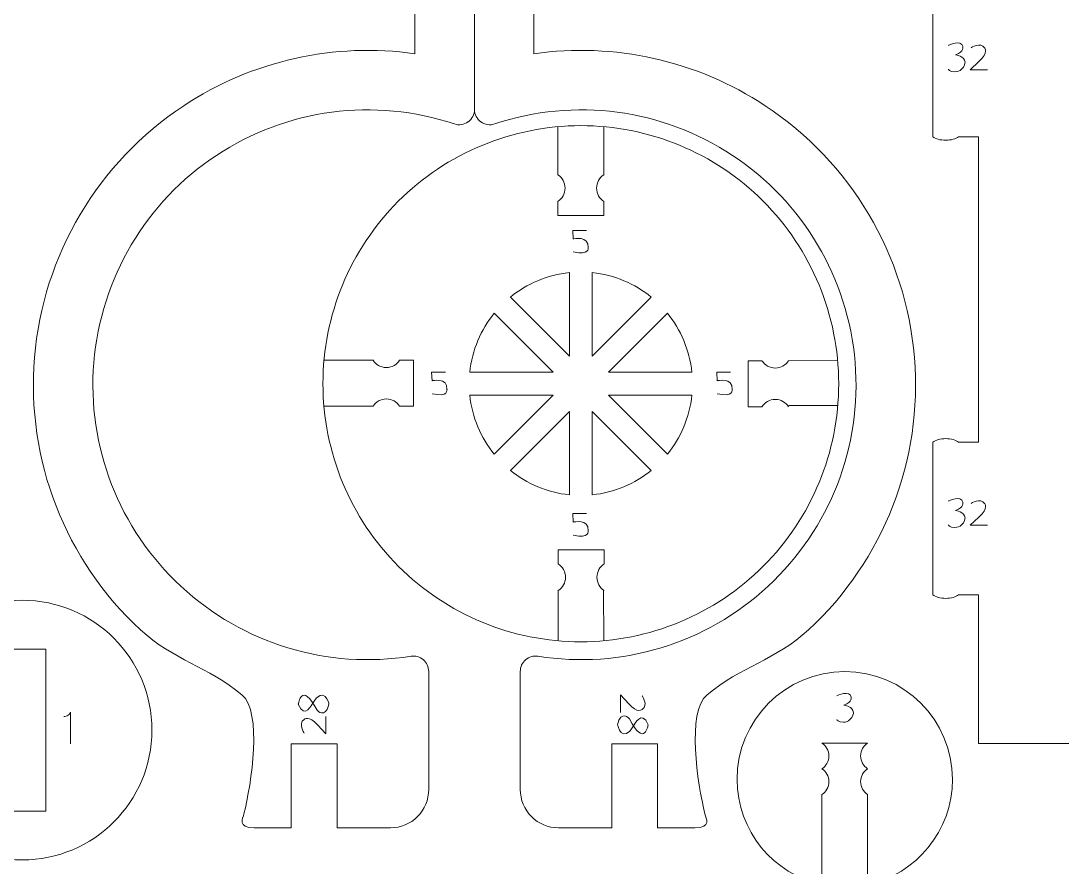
# Model space of a CAD drawing. Header units: centimetres. Extents: x -25 to 25, y -32.5 to 32.5.
# Drawn here: x -6.68 to 0.21, y 4.46 to 10.06 of the extents above; entities that cross this region are included whole.
import ezdxf

# ---------------------------------------------------------------- set-up
doc = ezdxf.new("R2010")
doc.units = ezdxf.units.CM
doc.header["$MEASUREMENT"] = 0
doc.layers.add('Capa 1', color=7, linetype='Continuous')

msp = doc.modelspace()

# ---------------------------------------------------------------- linework, layer by layer
at = {"layer": 'Capa 1', "color": 250, "lineweight": 9}
for points, knots in [([(-3.67631, 15.62713), (-3.67627, 15.65956), (-3.69181, 15.69004), (-3.71809, 15.70905), (-3.71809, 15.70905), (-3.74438, 15.72805), (-3.77843, 15.73318), (-3.80921, 15.72298), (-3.80921, 15.72298), (-4.35554, 15.54184), (-4.95538, 15.62985), (-5.42668, 15.96027), (-5.42668, 15.96027), (-5.89796, 16.2907), (-6.18503, 16.82043), (-6.20099, 17.39581), (-6.20099, 17.39581), (-6.21683, 17.96749), (-5.96301, 18.51337), (-5.51568, 18.8697), (-5.51568, 18.8697), (-5.06835, 19.22603), (-4.48347, 19.35236), (-3.92981, 19.20907), (-3.92981, 19.20907), (-3.90385, 19.20235), (-3.87629, 19.20626), (-3.85321, 19.21989), (-3.85321, 19.21989), (-3.83013, 19.23352), (-3.8134, 19.25591), (-3.80674, 19.28186), (-3.80674, 19.28186), (-3.71757, 19.62912), (-3.79388, 19.99809), (-4.01346, 20.28148), (-4.01346, 20.28148), (-4.23304, 20.56491), (-4.57372, 20.73093), (-4.93222, 20.73131), (-4.93222, 20.73131), (-4.93222, 20.73131), (-4.93222, 20.02418), (-4.93222, 20.02418), (-4.93222, 20.02418), (-4.93222, 20.02418), (-5.23528, 20.02418), (-5.23528, 20.02418), (-5.23528, 20.02418), (-5.23528, 20.02418), (-5.23528, 20.32723), (-5.23528, 20.32723), (-5.23528, 20.32723), (-5.23528, 20.32723), (-5.45594, 20.32723), (-5.45594, 20.32723), (-5.45594, 20.32723), (-5.51475, 20.32041), (-5.52077, 20.30901), (-5.5347, 20.24528), (-5.5347, 20.24528), (-5.58679, 20.00689), (-5.61624, 19.2932), (-5.7611, 19.1778), (-5.7611, 19.1778), (-6.30405, 18.74531), (-6.61397, 18.07877), (-6.59473, 17.38489), (-6.59473, 17.38489), (-6.57532, 16.68482), (-6.22594, 16.03957), (-5.65281, 15.63774), (-5.65281, 15.63774), (-5.19083, 15.31385), (-4.62137, 15.18147), (-4.07021, 15.25903), (-4.07021, 15.25903), (-4.07021, 15.25903), (-4.07021, 9.83949), (-4.07021, 9.83949), (-4.07021, 9.83949), (-4.60056, 9.9149), (-5.14708, 9.79486), (-5.60088, 9.49556), (-5.60088, 9.49556), (-6.16828, 9.12135), (-6.53235, 8.50715), (-6.58828, 7.82977), (-6.58828, 7.82977), (-6.6442, 7.15249), (-6.38523, 6.49025), (-5.88721, 6.02831), (-5.88721, 6.02831), (-5.66725, 5.82902), (-5.4417, 5.7862), (-5.21539, 5.59934), (-5.21539, 5.59934), (-5.07903, 5.48675), (-5.15233, 5.0107), (-5.20203, 4.81113), (-5.20203, 4.81113), (-5.2095, 4.78116), (-5.2479, 4.72009), (-5.13523, 4.72009), (-5.13523, 4.72009), (-5.13523, 4.72009), (-4.88851, 4.72009), (-4.88851, 4.72009), (-4.88851, 4.72009), (-4.88851, 4.72009), (-4.88851, 5.27568), (-4.88851, 5.27568), (-4.88851, 5.27568), (-4.88851, 5.27568), (-4.58545, 5.27568), (-4.58545, 5.27568), (-4.58545, 5.27568), (-4.58545, 5.27568), (-4.58545, 4.72009), (-4.58545, 4.72009), (-4.58545, 4.72009), (-4.58545, 4.72009), (-4.2319, 4.72009), (-4.2319, 4.72009), (-4.2319, 4.72009), (-4.16496, 4.72005), (-4.10074, 4.74658), (-4.05338, 4.79389), (-4.05338, 4.79389), (-4.00601, 4.84119), (-3.9794, 4.90569), (-3.97936, 4.97263), (-3.97936, 4.97263), (-3.97936, 4.97263), (-3.97936, 5.75434), (-3.97936, 5.75434), (-3.97936, 5.75434), (-3.97932, 5.78389), (-3.99226, 5.81198), (-4.01473, 5.83117), (-4.01473, 5.83117), (-4.0372, 5.85037), (-4.06712, 5.85871), (-4.09632, 5.85409), (-4.09632, 5.85409), (-4.64816, 5.76643), (-5.20967, 5.93714), (-5.61934, 6.31711), (-5.61934, 6.31711), (-6.029, 6.6971), (-6.2417, 7.2405), (-6.19571, 7.79736), (-6.19571, 7.79736), (-6.14974, 8.35422), (-5.85046, 8.85909), (-5.38402, 9.16674), (-5.38402, 9.16674), (-4.91758, 9.47436), (-4.33919, 9.55184), (-3.80921, 9.37485), (-3.80921, 9.37485), (-3.77845, 9.36456), (-3.74463, 9.36969), (-3.71829, 9.38863), (-3.71829, 9.38863), (-3.69195, 9.40758), (-3.67635, 9.43826), (-3.67631, 9.47069)], [0, 0, 0, 0, 0.0232558, 0.0232558, 0.0232558, 0.0232558, 0.0465116, 0.0465116, 0.0465116, 0.0465116, 0.0697674, 0.0697674, 0.0697674, 0.0697674, 0.0930233, 0.0930233, 0.0930233, 0.0930233, 0.1162791, 0.1162791, 0.1162791, 0.1162791, 0.1395349, 0.1395349, 0.1395349, 0.1395349, 0.1627907, 0.1627907, 0.1627907, 0.1627907, 0.1860465, 0.1860465, 0.1860465, 0.1860465, 0.2093023, 0.2093023, 0.2093023, 0.2093023, 0.2325581, 0.2325581, 0.2325581, 0.2325581, 0.255814, 0.255814, 0.255814, 0.255814, 0.2790698, 0.2790698, 0.2790698, 0.2790698, 0.3023256, 0.3023256, 0.3023256, 0.3023256, 0.3255814, 0.3255814, 0.3255814, 0.3255814, 0.3488372, 0.3488372, 0.3488372, 0.3488372, 0.372093, 0.372093, 0.372093, 0.372093, 0.3953488, 0.3953488, 0.3953488, 0.3953488, 0.4186047, 0.4186047, 0.4186047, 0.4186047, 0.4418605, 0.4418605, 0.4418605, 0.4418605, 0.4651163, 0.4651163, 0.4651163, 0.4651163, 0.4883721, 0.4883721, 0.4883721, 0.4883721, 0.5116279, 0.5116279, 0.5116279, 0.5116279, 0.5348837, 0.5348837, 0.5348837, 0.5348837, 0.5581395, 0.5581395, 0.5581395, 0.5581395, 0.5813953, 0.5813953, 0.5813953, 0.5813953, 0.6046512, 0.6046512, 0.6046512, 0.6046512, 0.627907, 0.627907, 0.627907, 0.627907, 0.6511628, 0.6511628, 0.6511628, 0.6511628, 0.6744186, 0.6744186, 0.6744186, 0.6744186, 0.6976744, 0.6976744, 0.6976744, 0.6976744, 0.7209302, 0.7209302, 0.7209302, 0.7209302, 0.744186, 0.744186, 0.744186, 0.744186, 0.7674419, 0.7674419, 0.7674419, 0.7674419, 0.7906977, 0.7906977, 0.7906977, 0.7906977, 0.8139535, 0.8139535, 0.8139535, 0.8139535, 0.8372093, 0.8372093, 0.8372093, 0.8372093, 0.8604651, 0.8604651, 0.8604651, 0.8604651, 0.8837209, 0.8837209, 0.8837209, 0.8837209, 0.9069767, 0.9069767, 0.9069767, 0.9069767, 0.9302326, 0.9302326, 0.9302326, 0.9302326, 0.9534884, 0.9534884, 0.9534884, 0.9534884, 1, 1, 1, 1]), ([(-3.67631, 9.47069), (-3.67631, 9.47069), (-3.67631, 15.62713), (-3.67631, 15.62713), (-3.67631, 15.62713), (-3.67635, 15.65956), (-3.66081, 15.69004), (-3.63452, 15.70905), (-3.63452, 15.70905), (-3.60823, 15.72805), (-3.57419, 15.73318), (-3.5434, 15.72298), (-3.5434, 15.72298), (-2.99707, 15.54184), (-2.39723, 15.62985), (-1.92594, 15.96027), (-1.92594, 15.96027), (-1.45465, 16.2907), (-1.16759, 16.82043), (-1.15163, 17.39581), (-1.15163, 17.39581), (-1.13579, 17.96749), (-1.38961, 18.51337), (-1.83694, 18.8697), (-1.83694, 18.8697), (-2.28427, 19.22603), (-2.86915, 19.35236), (-3.42281, 19.20907), (-3.42281, 19.20907), (-3.44877, 19.20235), (-3.47633, 19.20626), (-3.49941, 19.21989), (-3.49941, 19.21989), (-3.52249, 19.23352), (-3.53922, 19.25591), (-3.54588, 19.28186), (-3.54588, 19.28186), (-3.63505, 19.62912), (-3.55873, 19.99809), (-3.33916, 20.28148), (-3.33916, 20.28148), (-3.11958, 20.56491), (-2.77889, 20.73093), (-2.42039, 20.73131), (-2.42039, 20.73131), (-2.42039, 20.73131), (-2.42039, 20.02418), (-2.42039, 20.02418), (-2.42039, 20.02418), (-2.42039, 20.02418), (-2.11733, 20.02418), (-2.11733, 20.02418), (-2.11733, 20.02418), (-2.11733, 20.02418), (-2.11733, 20.32723), (-2.11733, 20.32723), (-2.11733, 20.32723), (-2.11733, 20.32723), (-1.89668, 20.32723), (-1.89668, 20.32723), (-1.89668, 20.32723), (-1.83787, 20.32041), (-1.83185, 20.30901), (-1.81792, 20.24528), (-1.81792, 20.24528), (-1.76582, 20.00689), (-1.73638, 19.2932), (-1.59152, 19.1778), (-1.59152, 19.1778), (-1.04857, 18.74531), (-0.73864, 18.07877), (-0.75788, 17.38489), (-0.75788, 17.38489), (-0.7773, 16.68482), (-1.12668, 16.03957), (-1.69981, 15.63774), (-1.69981, 15.63774), (-2.16178, 15.31385), (-2.73125, 15.18147), (-3.28241, 15.25903), (-3.28241, 15.25903), (-3.28241, 15.25903), (-3.28241, 9.83949), (-3.28241, 9.83949), (-3.28241, 9.83949), (-2.75206, 9.9149), (-2.20554, 9.79486), (-1.75173, 9.49556), (-1.75173, 9.49556), (-1.18434, 9.12135), (-0.82027, 8.50715), (-0.76434, 7.82977), (-0.76434, 7.82977), (-0.70841, 7.15249), (-0.96739, 6.49025), (-1.46541, 6.02831), (-1.46541, 6.02831), (-1.68537, 5.82902), (-1.91092, 5.7862), (-2.13723, 5.59934), (-2.13723, 5.59934), (-2.27359, 5.48675), (-2.20028, 5.0107), (-2.15058, 4.81113), (-2.15058, 4.81113), (-2.14312, 4.78116), (-2.10472, 4.72009), (-2.21738, 4.72009), (-2.21738, 4.72009), (-2.21738, 4.72009), (-2.46411, 4.72009), (-2.46411, 4.72009), (-2.46411, 4.72009), (-2.46411, 4.72009), (-2.46411, 5.27568), (-2.46411, 5.27568), (-2.46411, 5.27568), (-2.46411, 5.27568), (-2.76717, 5.27568), (-2.76717, 5.27568), (-2.76717, 5.27568), (-2.76717, 5.27568), (-2.76717, 4.72009), (-2.76717, 4.72009), (-2.76717, 4.72009), (-2.76717, 4.72009), (-3.12072, 4.72009), (-3.12072, 4.72009), (-3.12072, 4.72009), (-3.18766, 4.72005), (-3.25188, 4.74658), (-3.29924, 4.79389), (-3.29924, 4.79389), (-3.3466, 4.84119), (-3.37322, 4.90569), (-3.37326, 4.97263), (-3.37326, 4.97263), (-3.37326, 4.97263), (-3.37326, 5.75434), (-3.37326, 5.75434), (-3.37326, 5.75434), (-3.3733, 5.78389), (-3.36036, 5.81198), (-3.33789, 5.83117), (-3.33789, 5.83117), (-3.31542, 5.85037), (-3.2855, 5.85871), (-3.2563, 5.85409), (-3.2563, 5.85409), (-2.70446, 5.76643), (-2.14295, 5.93714), (-1.73328, 6.31711), (-1.73328, 6.31711), (-1.32361, 6.6971), (-1.11092, 7.2405), (-1.1569, 7.79736), (-1.1569, 7.79736), (-1.20288, 8.35422), (-1.50215, 8.85909), (-1.9686, 9.16674), (-1.9686, 9.16674), (-2.43504, 9.47436), (-3.01343, 9.55184), (-3.5434, 9.37485), (-3.5434, 9.37485), (-3.57417, 9.36456), (-3.60799, 9.36969), (-3.63432, 9.38863), (-3.63432, 9.38863), (-3.66066, 9.40758), (-3.67627, 9.43826), (-3.67631, 9.47069)], [0, 0, 0, 0, 0.0227273, 0.0227273, 0.0227273, 0.0227273, 0.0454545, 0.0454545, 0.0454545, 0.0454545, 0.0681818, 0.0681818, 0.0681818, 0.0681818, 0.0909091, 0.0909091, 0.0909091, 0.0909091, 0.1136364, 0.1136364, 0.1136364, 0.1136364, 0.1363636, 0.1363636, 0.1363636, 0.1363636, 0.1590909, 0.1590909, 0.1590909, 0.1590909, 0.1818182, 0.1818182, 0.1818182, 0.1818182, 0.2045455, 0.2045455, 0.2045455, 0.2045455, 0.2272727, 0.2272727, 0.2272727, 0.2272727, 0.25, 0.25, 0.25, 0.25, 0.2727273, 0.2727273, 0.2727273, 0.2727273, 0.2954545, 0.2954545, 0.2954545, 0.2954545, 0.3181818, 0.3181818, 0.3181818, 0.3181818, 0.3409091, 0.3409091, 0.3409091, 0.3409091, 0.3636364, 0.3636364, 0.3636364, 0.3636364, 0.3863636, 0.3863636, 0.3863636, 0.3863636, 0.4090909, 0.4090909, 0.4090909, 0.4090909, 0.4318182, 0.4318182, 0.4318182, 0.4318182, 0.4545455, 0.4545455, 0.4545455, 0.4545455, 0.4772727, 0.4772727, 0.4772727, 0.4772727, 0.5, 0.5, 0.5, 0.5, 0.5227273, 0.5227273, 0.5227273, 0.5227273, 0.5454545, 0.5454545, 0.5454545, 0.5454545, 0.5681818, 0.5681818, 0.5681818, 0.5681818, 0.5909091, 0.5909091, 0.5909091, 0.5909091, 0.6136364, 0.6136364, 0.6136364, 0.6136364, 0.6363636, 0.6363636, 0.6363636, 0.6363636, 0.6590909, 0.6590909, 0.6590909, 0.6590909, 0.6818182, 0.6818182, 0.6818182, 0.6818182, 0.7045455, 0.7045455, 0.7045455, 0.7045455, 0.7272727, 0.7272727, 0.7272727, 0.7272727, 0.75, 0.75, 0.75, 0.75, 0.7727273, 0.7727273, 0.7727273, 0.7727273, 0.7954545, 0.7954545, 0.7954545, 0.7954545, 0.8181818, 0.8181818, 0.8181818, 0.8181818, 0.8409091, 0.8409091, 0.8409091, 0.8409091, 0.8636364, 0.8636364, 0.8636364, 0.8636364, 0.8863636, 0.8863636, 0.8863636, 0.8863636, 0.9090909, 0.9090909, 0.9090909, 0.9090909, 0.9318182, 0.9318182, 0.9318182, 0.9318182, 0.9545455, 0.9545455, 0.9545455, 0.9545455, 1, 1, 1, 1]), ([(-2.97251, 5.94997), (-3.42489, 5.94966), (-3.85887, 6.1291), (-4.17892, 6.44877), (-4.17892, 6.44877), (-4.49902, 6.76845), (-4.679, 7.20436), (-4.6793, 7.65674), (-4.6793, 7.65674), (-4.67956, 8.10911), (-4.50015, 8.54308), (-4.18046, 8.86317), (-4.18046, 8.86317), (-3.86078, 9.18326), (-3.42489, 9.36323), (-2.97251, 9.3635), (-2.97251, 9.3635), (-2.52012, 9.36381), (-2.08614, 9.18437), (-1.76608, 8.86469), (-1.76608, 8.86469), (-1.446, 8.54501), (-1.26601, 8.10911), (-1.26571, 7.65674), (-1.26571, 7.65674), (-1.26546, 7.20436), (-1.44488, 6.77039), (-1.76456, 6.4503), (-1.76456, 6.4503), (-2.08421, 6.13023), (-2.52012, 5.95024), (-2.97251, 5.94997)], [0, 0, 0, 0, 0.1111111, 0.1111111, 0.1111111, 0.1111111, 0.2222222, 0.2222222, 0.2222222, 0.2222222, 0.3333333, 0.3333333, 0.3333333, 0.3333333, 0.4444444, 0.4444444, 0.4444444, 0.4444444, 0.5555556, 0.5555556, 0.5555556, 0.5555556, 0.6666667, 0.6666667, 0.6666667, 0.6666667, 0.7777778, 0.7777778, 0.7777778, 0.7777778, 1, 1, 1, 1]), ([(-3.12456, 8.86254), (-3.09557, 8.88116), (-3.07636, 8.91368), (-3.07636, 8.95068), (-3.07636, 8.95068), (-3.07636, 8.98767), (-3.09557, 9.02019), (-3.12456, 9.0388)], [0, 0, 0, 0, 0.3333333, 0.3333333, 0.3333333, 0.3333333, 1, 1, 1, 1]), ([(-2.8202, 8.86254), (-2.84919, 8.88116), (-2.8684, 8.91368), (-2.8684, 8.95068), (-2.8684, 8.95068), (-2.8684, 8.98767), (-2.84919, 9.02019), (-2.8202, 9.0388)], [0, 0, 0, 0, 0.3333333, 0.3333333, 0.3333333, 0.3333333, 1, 1, 1, 1]), ([(-3.12456, 8.86253), (-3.12456, 8.86253), (-3.12467, 8.77002), (-3.12467, 8.77002), (-3.12467, 8.77002), (-3.12467, 8.77002), (-2.8202, 8.77002), (-2.8202, 8.77002), (-2.8202, 8.77002), (-2.8202, 8.77002), (-2.8202, 8.86255), (-2.8202, 8.86255)], [0, 0, 0, 0, 0.25, 0.25, 0.25, 0.25, 0.5, 0.5, 0.5, 0.5, 1, 1, 1, 1]), ([(-3.04826, 8.39152), (-3.19542, 8.37653), (-3.32979, 8.31835), (-3.4385, 8.22986), (-3.4385, 8.22986), (-3.4385, 8.22986), (-3.04826, 7.83962), (-3.04826, 7.83962), (-3.04826, 7.83962), (-3.04826, 7.83962), (-3.04826, 8.39152), (-3.04826, 8.39152)], [0, 0, 0, 0, 0.25, 0.25, 0.25, 0.25, 0.5, 0.5, 0.5, 0.5, 1, 1, 1, 1]), ([(-2.50652, 8.22986), (-2.61523, 8.31835), (-2.7496, 8.37653), (-2.89676, 8.39152), (-2.89676, 8.39152), (-2.89676, 8.39152), (-2.89676, 7.83962), (-2.89676, 7.83962), (-2.89676, 7.83962), (-2.89676, 7.83962), (-2.50652, 8.22986), (-2.50652, 8.22986)], [0, 0, 0, 0, 0.25, 0.25, 0.25, 0.25, 0.5, 0.5, 0.5, 0.5, 1, 1, 1, 1]), ([(-3.54563, 8.12273), (-3.63414, 8.01402), (-3.69234, 7.87966), (-3.70734, 7.7325), (-3.70734, 7.7325), (-3.70734, 7.7325), (-3.15541, 7.7325), (-3.15541, 7.7325), (-3.15541, 7.7325), (-3.15541, 7.7325), (-3.54563, 8.12273), (-3.54563, 8.12273)], [0, 0, 0, 0, 0.25, 0.25, 0.25, 0.25, 0.5, 0.5, 0.5, 0.5, 1, 1, 1, 1]), ([(-2.23767, 7.7325), (-2.25266, 7.87967), (-2.31087, 8.01403), (-2.39939, 8.12274), (-2.39939, 8.12274), (-2.39939, 8.12274), (-2.78962, 7.7325), (-2.78962, 7.7325), (-2.78962, 7.7325), (-2.78962, 7.7325), (-2.23767, 7.7325), (-2.23767, 7.7325)], [0, 0, 0, 0, 0.25, 0.25, 0.25, 0.25, 0.5, 0.5, 0.5, 0.5, 1, 1, 1, 1]), ([(-4.17151, 7.81213), (-4.19013, 7.78315), (-4.22265, 7.76394), (-4.25964, 7.76394), (-4.25964, 7.76394), (-4.29664, 7.76394), (-4.32916, 7.78315), (-4.34777, 7.81213)], [0, 0, 0, 0, 0.3333333, 0.3333333, 0.3333333, 0.3333333, 1, 1, 1, 1]), ([(-4.17151, 7.81213), (-4.17151, 7.81213), (-4.079, 7.81224), (-4.079, 7.81224), (-4.079, 7.81224), (-4.079, 7.81224), (-4.079, 7.50778), (-4.079, 7.50778), (-4.079, 7.50778), (-4.079, 7.50778), (-4.17153, 7.50778), (-4.17153, 7.50778)], [0, 0, 0, 0, 0.25, 0.25, 0.25, 0.25, 0.5, 0.5, 0.5, 0.5, 1, 1, 1, 1]), ([(-1.77343, 7.8089), (-1.77343, 7.8089), (-1.86594, 7.80901), (-1.86594, 7.80901), (-1.86594, 7.80901), (-1.86594, 7.80901), (-1.86594, 7.50455), (-1.86594, 7.50455), (-1.86594, 7.50455), (-1.86594, 7.50455), (-1.77341, 7.50455), (-1.77341, 7.50455)], [0, 0, 0, 0, 0.25, 0.25, 0.25, 0.25, 0.5, 0.5, 0.5, 0.5, 1, 1, 1, 1]), ([(-1.59717, 7.8089), (-1.61579, 7.77991), (-1.64831, 7.7607), (-1.68531, 7.7607), (-1.68531, 7.7607), (-1.7223, 7.7607), (-1.75482, 7.77991), (-1.77343, 7.8089)], [0, 0, 0, 0, 0.3333333, 0.3333333, 0.3333333, 0.3333333, 1, 1, 1, 1]), ([(-4.17151, 7.50778), (-4.19013, 7.53677), (-4.22265, 7.55598), (-4.25964, 7.55598), (-4.25964, 7.55598), (-4.29664, 7.55598), (-4.32916, 7.53677), (-4.34777, 7.50778)], [0, 0, 0, 0, 0.3333333, 0.3333333, 0.3333333, 0.3333333, 1, 1, 1, 1]), ([(-3.70735, 7.581), (-3.69237, 7.43382), (-3.63416, 7.29944), (-3.54564, 7.19073), (-3.54564, 7.19073), (-3.54564, 7.19073), (-3.15537, 7.581), (-3.15537, 7.581), (-3.15537, 7.581), (-3.15537, 7.581), (-3.70735, 7.581), (-3.70735, 7.581)], [0, 0, 0, 0, 0.25, 0.25, 0.25, 0.25, 0.5, 0.5, 0.5, 0.5, 1, 1, 1, 1]), ([(-2.39937, 7.19072), (-2.31086, 7.29944), (-2.25265, 7.43383), (-2.23767, 7.581), (-2.23767, 7.581), (-2.23767, 7.581), (-2.78966, 7.581), (-2.78966, 7.581), (-2.78966, 7.581), (-2.78966, 7.581), (-2.39937, 7.19072), (-2.39937, 7.19072)], [0, 0, 0, 0, 0.25, 0.25, 0.25, 0.25, 0.5, 0.5, 0.5, 0.5, 1, 1, 1, 1]), ([(-1.59717, 7.50455), (-1.61579, 7.53353), (-1.64831, 7.55274), (-1.68531, 7.55274), (-1.68531, 7.55274), (-1.7223, 7.55274), (-1.75482, 7.53353), (-1.77343, 7.50455)], [0, 0, 0, 0, 0.3333333, 0.3333333, 0.3333333, 0.3333333, 1, 1, 1, 1]), ([(-3.43851, 7.08361), (-3.3298, 6.99512), (-3.19542, 6.93693), (-3.04826, 6.92194), (-3.04826, 6.92194), (-3.04826, 6.92194), (-3.04826, 7.47385), (-3.04826, 7.47385), (-3.04826, 7.47385), (-3.04826, 7.47385), (-3.43851, 7.08361), (-3.43851, 7.08361)], [0, 0, 0, 0, 0.25, 0.25, 0.25, 0.25, 0.5, 0.5, 0.5, 0.5, 1, 1, 1, 1]), ([(-2.89676, 6.92194), (-2.74959, 6.93692), (-2.61522, 6.99511), (-2.50651, 7.0836), (-2.50651, 7.0836), (-2.50651, 7.0836), (-2.89676, 7.47385), (-2.89676, 7.47385), (-2.89676, 7.47385), (-2.89676, 7.47385), (-2.89676, 6.92194), (-2.89676, 6.92194)], [0, 0, 0, 0, 0.25, 0.25, 0.25, 0.25, 0.5, 0.5, 0.5, 0.5, 1, 1, 1, 1]), ([(-3.12199, 6.46471), (-3.12199, 6.46471), (-3.1221, 6.55723), (-3.1221, 6.55723), (-3.1221, 6.55723), (-3.1221, 6.55723), (-2.81764, 6.55723), (-2.81764, 6.55723), (-2.81764, 6.55723), (-2.81764, 6.55723), (-2.81764, 6.46469), (-2.81764, 6.46469)], [0, 0, 0, 0, 0.25, 0.25, 0.25, 0.25, 0.5, 0.5, 0.5, 0.5, 1, 1, 1, 1]), ([(-3.12199, 6.28844), (-3.093, 6.30705), (-3.07379, 6.33957), (-3.07379, 6.37657), (-3.07379, 6.37657), (-3.07379, 6.41357), (-3.093, 6.44609), (-3.12199, 6.46469)], [0, 0, 0, 0, 0.3333333, 0.3333333, 0.3333333, 0.3333333, 1, 1, 1, 1]), ([(-2.81764, 6.28844), (-2.84662, 6.30705), (-2.86583, 6.33957), (-2.86583, 6.37657), (-2.86583, 6.37657), (-2.86583, 6.41357), (-2.84662, 6.44609), (-2.81764, 6.46469)], [0, 0, 0, 0, 0.3333333, 0.3333333, 0.3333333, 0.3333333, 1, 1, 1, 1]), ([(-7.52823, 5.3661), (-7.52823, 5.84023), (-7.14387, 6.22459), (-6.66973, 6.22459), (-6.66973, 6.22459), (-6.1956, 6.22459), (-5.81123, 5.84023), (-5.81123, 5.3661), (-5.81123, 5.3661), (-5.81123, 4.89197), (-6.1956, 4.50759), (-6.66973, 4.50759), (-6.66973, 4.50759), (-7.14387, 4.50759), (-7.52823, 4.89197), (-7.52823, 5.3661)], [0, 0, 0, 0, 0.2, 0.2, 0.2, 0.2, 0.4, 0.4, 0.4, 0.4, 0.6, 0.6, 0.6, 0.6, 1, 1, 1, 1]), ([(-6.51318, 5.9014), (-6.51318, 5.9014), (-6.51318, 4.83079), (-6.51318, 4.83079), (-6.51318, 4.83079), (-6.51318, 4.83079), (-6.82628, 4.83079), (-6.82628, 4.83079), (-6.82628, 4.83079), (-6.82628, 4.83079), (-6.82628, 5.9014), (-6.82628, 5.9014), (-6.82628, 5.9014), (-6.82628, 5.9014), (-6.51318, 5.9014), (-6.51318, 5.9014)], [0, 0, 0, 0, 0.2, 0.2, 0.2, 0.2, 0.4, 0.4, 0.4, 0.4, 0.6, 0.6, 0.6, 0.6, 1, 1, 1, 1]), ([(-1.07394, 4.94005), (-1.07394, 4.94005), (-1.07394, 4.34361), (-1.07394, 4.34361), (-1.07394, 4.34361), (-0.75317, 4.41307), (-0.51283, 4.69845), (-0.51283, 5.04003), (-0.51283, 5.04003), (-0.51283, 5.4336), (-0.83187, 5.75264), (-1.22544, 5.75264), (-1.22544, 5.75264), (-1.61901, 5.75264), (-1.93806, 5.4336), (-1.93806, 5.04003), (-1.93806, 5.04003), (-1.93806, 4.69845), (-1.69772, 4.41306), (-1.37694, 4.34361), (-1.37694, 4.34361), (-1.37694, 4.34361), (-1.37695, 4.93988), (-1.37695, 4.93988)], [0, 0, 0, 0, 0.1428571, 0.1428571, 0.1428571, 0.1428571, 0.2857143, 0.2857143, 0.2857143, 0.2857143, 0.4285714, 0.4285714, 0.4285714, 0.4285714, 0.5714286, 0.5714286, 0.5714286, 0.5714286, 0.7142857, 0.7142857, 0.7142857, 0.7142857, 1, 1, 1, 1]), ([(3.156, 0.06945), (3.15596, 0.10194), (3.1403, 0.13245), (3.11393, 0.15141), (3.11393, 0.15141), (3.08755, 0.17039), (3.05389, 0.1756), (3.02307, 0.1653), (3.02307, 0.1653), (2.47808, -0.01678), (1.87907, 0.0697), (1.40784, 0.39848), (1.40784, 0.39848), (0.93658, 0.72727), (0.64856, 1.26379), (0.63132, 1.83813), (0.63132, 1.83813), (0.61422, 2.40882), (0.86639, 2.95435), (1.31217, 3.31108), (1.31217, 3.31108), (1.75796, 3.66779), (2.34944, 3.79319), (2.9025, 3.6514), (2.9025, 3.6514), (2.92848, 3.64471), (2.95607, 3.64864), (2.97917, 3.66232), (2.97917, 3.66232), (3.00224, 3.676), (3.01892, 3.69817), (3.02557, 3.72419), (3.02557, 3.72419), (3.11414, 4.07218), (3.03693, 4.44161), (2.8164, 4.72502), (2.8164, 4.72502), (2.59586, 5.00841), (2.25916, 5.17399), (1.90005, 5.17363), (1.90005, 5.17363), (1.90005, 5.17363), (1.90005, 4.46651), (1.90005, 4.46651), (1.90005, 4.46651), (1.90005, 4.46651), (1.597, 4.46651), (1.597, 4.46651), (1.597, 4.46651), (1.597, 4.46651), (1.597, 4.76956), (1.597, 4.76956), (1.597, 4.76956), (1.597, 4.76956), (0.77725, 4.76956), (0.77725, 4.76956), (0.77725, 4.76956), (0.56742, 4.7695), (0.37957, 4.64006), (0.30508, 4.44389), (0.30508, 4.44389), (-0.43649, 2.49219), (-0.79387, 0.41633), (-0.74731, -1.671), (-0.74731, -1.671), (-0.74731, -1.671), (-0.52987, -1.88209), (-0.52987, -1.88209), (-0.52987, -1.88209), (-0.46854, -1.96325), (-0.42864, -2.05862), (-0.41384, -2.15925), (-0.41384, -2.15925), (-0.25654, -3.22935), (-0.17758, -4.30965), (-0.17758, -5.39126), (-0.17758, -5.39126), (-0.17758, -5.39126), (-0.17758, -10.58505), (-0.17758, -10.58505), (-0.17758, -10.58505), (-0.17754, -10.65207), (-0.15085, -10.71633), (-0.10343, -10.76369), (-0.10343, -10.76369), (-0.05601, -10.81105), (0.00795, -10.83763), (0.07496, -10.83759), (0.07496, -10.83759), (0.07496, -10.83759), (1.9438, -10.83759), (1.9438, -10.83759), (1.9438, -10.83759), (1.9438, -10.83759), (1.9438, -10.282), (1.9438, -10.282), (1.9438, -10.282), (1.9438, -10.282), (2.24685, -10.282), (2.24685, -10.282), (2.24685, -10.282), (2.24685, -10.282), (2.24685, -10.83759), (2.24685, -10.83759), (2.24685, -10.83759), (2.24685, -10.83759), (2.60041, -10.83759), (2.60041, -10.83759), (2.60041, -10.83759), (2.66742, -10.83755), (2.73169, -10.81089), (2.77904, -10.76346), (2.77904, -10.76346), (2.8264, -10.71604), (2.85298, -10.65207), (2.85294, -10.58505), (2.85294, -10.58505), (2.85294, -10.58505), (2.85294, -9.80334), (2.85294, -9.80334), (2.85294, -9.80334), (2.85292, -9.77374), (2.83992, -9.74564), (2.81738, -9.72647), (2.81738, -9.72647), (2.79483, -9.70727), (2.7652, -9.6989), (2.73597, -9.70359), (2.73597, -9.70359), (2.18521, -9.79224), (1.62424, -9.62295), (1.21445, -9.24443), (1.21445, -9.24443), (0.80469, -8.86589), (0.5918, -8.31637), (0.63659, -7.76032), (0.63659, -7.76032), (0.68136, -7.20426), (0.97909, -6.69959), (1.44415, -6.39149), (1.44415, -6.39149), (1.90921, -6.0834), (2.49359, -6.00721), (3.02307, -6.18283), (3.02307, -6.18283), (3.05391, -6.19305), (3.08779, -6.18784), (3.11412, -6.16878), (3.11412, -6.16878), (3.14046, -6.14975), (3.15604, -6.11947), (3.156, -6.08698)], [0, 0, 0, 0, 0.025641, 0.025641, 0.025641, 0.025641, 0.0512821, 0.0512821, 0.0512821, 0.0512821, 0.0769231, 0.0769231, 0.0769231, 0.0769231, 0.1025641, 0.1025641, 0.1025641, 0.1025641, 0.1282051, 0.1282051, 0.1282051, 0.1282051, 0.1538462, 0.1538462, 0.1538462, 0.1538462, 0.1794872, 0.1794872, 0.1794872, 0.1794872, 0.2051282, 0.2051282, 0.2051282, 0.2051282, 0.2307692, 0.2307692, 0.2307692, 0.2307692, 0.2564103, 0.2564103, 0.2564103, 0.2564103, 0.2820513, 0.2820513, 0.2820513, 0.2820513, 0.3076923, 0.3076923, 0.3076923, 0.3076923, 0.3333333, 0.3333333, 0.3333333, 0.3333333, 0.3589744, 0.3589744, 0.3589744, 0.3589744, 0.3846154, 0.3846154, 0.3846154, 0.3846154, 0.4102564, 0.4102564, 0.4102564, 0.4102564, 0.4358974, 0.4358974, 0.4358974, 0.4358974, 0.4615385, 0.4615385, 0.4615385, 0.4615385, 0.4871795, 0.4871795, 0.4871795, 0.4871795, 0.5128205, 0.5128205, 0.5128205, 0.5128205, 0.5384615, 0.5384615, 0.5384615, 0.5384615, 0.5641026, 0.5641026, 0.5641026, 0.5641026, 0.5897436, 0.5897436, 0.5897436, 0.5897436, 0.6153846, 0.6153846, 0.6153846, 0.6153846, 0.6410256, 0.6410256, 0.6410256, 0.6410256, 0.6666667, 0.6666667, 0.6666667, 0.6666667, 0.6923077, 0.6923077, 0.6923077, 0.6923077, 0.7179487, 0.7179487, 0.7179487, 0.7179487, 0.7435897, 0.7435897, 0.7435897, 0.7435897, 0.7692308, 0.7692308, 0.7692308, 0.7692308, 0.7948718, 0.7948718, 0.7948718, 0.7948718, 0.8205128, 0.8205128, 0.8205128, 0.8205128, 0.8461538, 0.8461538, 0.8461538, 0.8461538, 0.8717949, 0.8717949, 0.8717949, 0.8717949, 0.8974359, 0.8974359, 0.8974359, 0.8974359, 0.9230769, 0.9230769, 0.9230769, 0.9230769, 0.9487179, 0.9487179, 0.9487179, 0.9487179, 1, 1, 1, 1])]:
    msp.add_open_spline(points, degree=3, knots=knots, dxfattribs=at)
at = {"layer": 'Capa 1', "color": 250, "lineweight": 20}
for points in [[(-0.64262, 10.3004), (-0.64262, 10.3004), (-0.64262, 9.2904), (-0.64262, 9.2904)], [(-0.64262, 7.2704), (-0.64262, 7.2704), (-0.64262, 6.2604), (-0.64262, 6.2604)]]:
    msp.add_open_spline(points, degree=3, dxfattribs=at)
at = {"layer": 'Capa 1', "color": 22, "lineweight": 5}
for points, knots in [([(-0.53951, 9.73698), (-0.53951, 9.73698), (-0.53228, 9.7185), (-0.49623, 9.7197), (-0.49623, 9.7197), (-0.47752, 9.72032), (-0.46412, 9.72701), (-0.4544, 9.73466), (-0.4544, 9.73466), (-0.4307, 9.75336), (-0.42948, 9.7824), (-0.42948, 9.7824), (-0.42948, 9.7824), (-0.4307, 9.82411), (-0.49192, 9.83215), (-0.49192, 9.83215), (-0.49192, 9.83215), (-0.43196, 9.85444), (-0.44433, 9.88657), (-0.44433, 9.88657), (-0.44433, 9.88657), (-0.45297, 9.936), (-0.53951, 9.89401), (-0.53951, 9.89401)], [0, 0, 0, 0, 0.1428571, 0.1428571, 0.1428571, 0.1428571, 0.2857143, 0.2857143, 0.2857143, 0.2857143, 0.4285714, 0.4285714, 0.4285714, 0.4285714, 0.5714286, 0.5714286, 0.5714286, 0.5714286, 0.7142857, 0.7142857, 0.7142857, 0.7142857, 1, 1, 1, 1]), ([(-0.38921, 9.87838), (-0.38921, 9.87838), (-0.32738, 9.91919), (-0.30022, 9.87838), (-0.30022, 9.87838), (-0.30022, 9.87838), (-0.2693, 9.84748), (-0.33729, 9.78814)], [0, 0, 0, 0, 0.3333333, 0.3333333, 0.3333333, 0.3333333, 1, 1, 1, 1]), ([(-0.33729, 9.78814), (-0.33729, 9.78814), (-0.39537, 9.73376), (-0.39537, 9.73376), (-0.39537, 9.73376), (-0.39537, 9.73376), (-0.28005, 9.73376), (-0.28005, 9.73376)], [0, 0, 0, 0, 0.3333333, 0.3333333, 0.3333333, 0.3333333, 1, 1, 1, 1]), ([(-2.93423, 8.67019), (-2.93423, 8.67019), (-3.0257, 8.67074), (-3.0257, 8.67074), (-3.0257, 8.67074), (-3.0257, 8.67074), (-3.02241, 8.61436), (-3.02241, 8.61436)], [0, 0, 0, 0, 0.3333333, 0.3333333, 0.3333333, 0.3333333, 1, 1, 1, 1]), ([(-3.02241, 8.61436), (-3.02241, 8.61436), (-2.91732, 8.63842), (-2.9235, 8.55719), (-2.9235, 8.55719), (-2.9235, 8.55719), (-2.91239, 8.5015), (-3.02241, 8.52871)], [0, 0, 0, 0, 0.3333333, 0.3333333, 0.3333333, 0.3333333, 1, 1, 1, 1]), ([(-3.8691, 7.73244), (-3.8691, 7.73244), (-3.96057, 7.73299), (-3.96057, 7.73299), (-3.96057, 7.73299), (-3.96057, 7.73299), (-3.95728, 7.67661), (-3.95728, 7.67661)], [0, 0, 0, 0, 0.3333333, 0.3333333, 0.3333333, 0.3333333, 1, 1, 1, 1]), ([(-1.98173, 7.73244), (-1.98173, 7.73244), (-2.0732, 7.73299), (-2.0732, 7.73299), (-2.0732, 7.73299), (-2.0732, 7.73299), (-2.06991, 7.67661), (-2.06991, 7.67661)], [0, 0, 0, 0, 0.3333333, 0.3333333, 0.3333333, 0.3333333, 1, 1, 1, 1]), ([(-3.95728, 7.67661), (-3.95728, 7.67661), (-3.85219, 7.70067), (-3.85837, 7.61944), (-3.85837, 7.61944), (-3.85837, 7.61944), (-3.84726, 7.56375), (-3.95728, 7.59096)], [0, 0, 0, 0, 0.3333333, 0.3333333, 0.3333333, 0.3333333, 1, 1, 1, 1]), ([(-2.06991, 7.67661), (-2.06991, 7.67661), (-1.96482, 7.70067), (-1.971, 7.61944), (-1.971, 7.61944), (-1.971, 7.61944), (-1.95989, 7.56375), (-2.06991, 7.59096)], [0, 0, 0, 0, 0.3333333, 0.3333333, 0.3333333, 0.3333333, 1, 1, 1, 1]), ([(-0.53951, 6.72353), (-0.53951, 6.72353), (-0.53228, 6.70505), (-0.49623, 6.70625), (-0.49623, 6.70625), (-0.47752, 6.70687), (-0.46412, 6.71356), (-0.4544, 6.72121), (-0.4544, 6.72121), (-0.4307, 6.73991), (-0.42948, 6.76895), (-0.42948, 6.76895), (-0.42948, 6.76895), (-0.4307, 6.81066), (-0.49192, 6.8187), (-0.49192, 6.8187), (-0.49192, 6.8187), (-0.43196, 6.84099), (-0.44433, 6.87312), (-0.44433, 6.87312), (-0.44433, 6.87312), (-0.45297, 6.92255), (-0.53951, 6.88056), (-0.53951, 6.88056)], [0, 0, 0, 0, 0.1428571, 0.1428571, 0.1428571, 0.1428571, 0.2857143, 0.2857143, 0.2857143, 0.2857143, 0.4285714, 0.4285714, 0.4285714, 0.4285714, 0.5714286, 0.5714286, 0.5714286, 0.5714286, 0.7142857, 0.7142857, 0.7142857, 0.7142857, 1, 1, 1, 1]), ([(-0.38921, 6.86493), (-0.38921, 6.86493), (-0.32738, 6.90574), (-0.30022, 6.86493), (-0.30022, 6.86493), (-0.30022, 6.86493), (-0.2693, 6.83403), (-0.33729, 6.77469)], [0, 0, 0, 0, 0.3333333, 0.3333333, 0.3333333, 0.3333333, 1, 1, 1, 1]), ([(-2.93423, 6.79757), (-2.93423, 6.79757), (-3.0257, 6.79812), (-3.0257, 6.79812), (-3.0257, 6.79812), (-3.0257, 6.79812), (-3.02241, 6.74174), (-3.02241, 6.74174)], [0, 0, 0, 0, 0.3333333, 0.3333333, 0.3333333, 0.3333333, 1, 1, 1, 1]), ([(-3.02241, 6.74174), (-3.02241, 6.74174), (-2.91732, 6.7658), (-2.9235, 6.68457), (-2.9235, 6.68457), (-2.9235, 6.68457), (-2.91239, 6.62888), (-3.02241, 6.65609)], [0, 0, 0, 0, 0.3333333, 0.3333333, 0.3333333, 0.3333333, 1, 1, 1, 1]), ([(-0.33729, 6.77469), (-0.33729, 6.77469), (-0.39537, 6.72031), (-0.39537, 6.72031), (-0.39537, 6.72031), (-0.39537, 6.72031), (-0.28005, 6.72031), (-0.28005, 6.72031)], [0, 0, 0, 0, 0.3333333, 0.3333333, 0.3333333, 0.3333333, 1, 1, 1, 1]), ([(-4.74809, 5.54199), (-4.74809, 5.54199), (-4.8018, 5.43018), (-4.84227, 5.53725), (-4.84227, 5.53725), (-4.84227, 5.53725), (-4.82109, 5.69395), (-4.71842, 5.49794), (-4.71842, 5.49794), (-4.71842, 5.49794), (-4.66305, 5.43428), (-4.63941, 5.53759), (-4.63941, 5.53759), (-4.63941, 5.53759), (-4.67071, 5.671), (-4.74809, 5.54199)], [0, 0, 0, 0, 0.2, 0.2, 0.2, 0.2, 0.4, 0.4, 0.4, 0.4, 0.6, 0.6, 0.6, 0.6, 1, 1, 1, 1]), ([(-2.65557, 5.54013), (-2.65557, 5.54013), (-2.70995, 5.59821), (-2.70995, 5.59821), (-2.70995, 5.59821), (-2.70995, 5.59821), (-2.70995, 5.48289), (-2.70995, 5.48289)], [0, 0, 0, 0, 0.3333333, 0.3333333, 0.3333333, 0.3333333, 1, 1, 1, 1]), ([(-2.56533, 5.59205), (-2.56533, 5.59205), (-2.52452, 5.53022), (-2.56533, 5.50306), (-2.56533, 5.50306), (-2.56533, 5.50306), (-2.59623, 5.47214), (-2.65557, 5.54013)], [0, 0, 0, 0, 0.3333333, 0.3333333, 0.3333333, 0.3333333, 1, 1, 1, 1]), ([(-1.2782, 5.4352), (-1.2782, 5.4352), (-1.27097, 5.41672), (-1.23492, 5.41792), (-1.23492, 5.41792), (-1.21621, 5.41854), (-1.20281, 5.42523), (-1.19309, 5.43288), (-1.19309, 5.43288), (-1.16939, 5.45158), (-1.16817, 5.48062), (-1.16817, 5.48062), (-1.16817, 5.48062), (-1.16939, 5.52233), (-1.23061, 5.53037), (-1.23061, 5.53037), (-1.23061, 5.53037), (-1.17065, 5.55266), (-1.18302, 5.58479), (-1.18302, 5.58479), (-1.18302, 5.58479), (-1.19166, 5.63422), (-1.2782, 5.59223), (-1.2782, 5.59223)], [0, 0, 0, 0, 0.1428571, 0.1428571, 0.1428571, 0.1428571, 0.2857143, 0.2857143, 0.2857143, 0.2857143, 0.4285714, 0.4285714, 0.4285714, 0.4285714, 0.5714286, 0.5714286, 0.5714286, 0.5714286, 0.7142857, 0.7142857, 0.7142857, 0.7142857, 1, 1, 1, 1]), ([(-4.80408, 5.34663), (-4.80408, 5.34663), (-4.84489, 5.40846), (-4.80408, 5.43562), (-4.80408, 5.43562), (-4.80408, 5.43562), (-4.77318, 5.46654), (-4.71384, 5.39855)], [0, 0, 0, 0, 0.3333333, 0.3333333, 0.3333333, 0.3333333, 1, 1, 1, 1]), ([(-4.71384, 5.39855), (-4.71384, 5.39855), (-4.65946, 5.34047), (-4.65946, 5.34047), (-4.65946, 5.34047), (-4.65946, 5.34047), (-4.65946, 5.45579), (-4.65946, 5.45579)], [0, 0, 0, 0, 0.3333333, 0.3333333, 0.3333333, 0.3333333, 1, 1, 1, 1]), ([(-2.62132, 5.39669), (-2.62132, 5.39669), (-2.56761, 5.5085), (-2.52714, 5.40143), (-2.52714, 5.40143), (-2.52714, 5.40143), (-2.54832, 5.24473), (-2.65099, 5.44074), (-2.65099, 5.44074), (-2.65099, 5.44074), (-2.70636, 5.5044), (-2.73, 5.40109), (-2.73, 5.40109), (-2.73, 5.40109), (-2.6987, 5.26768), (-2.62132, 5.39669)], [0, 0, 0, 0, 0.2, 0.2, 0.2, 0.2, 0.4, 0.4, 0.4, 0.4, 0.6, 0.6, 0.6, 0.6, 1, 1, 1, 1])]:
    msp.add_open_spline(points, degree=3, knots=knots, dxfattribs=at)
at = {"layer": 'Capa 1', "color": 250, "lineweight": 9}
for points in [[(-3.12456, 9.0388), (-3.12456, 9.0388), (-3.12439, 9.35665), (-3.12439, 9.35665)], [(-2.82044, 9.35682), (-2.82044, 9.35682), (-2.8202, 9.0388), (-2.8202, 9.0388)], [(-4.67224, 7.81307), (-4.67224, 7.81307), (-4.34777, 7.81213), (-4.34777, 7.81213)], [(-1.59717, 7.8089), (-1.59717, 7.8089), (-1.27275, 7.8105), (-1.27275, 7.8105)], [(-4.34777, 7.50778), (-4.34777, 7.50778), (-4.67279, 7.50913), (-4.67279, 7.50913)], [(-1.27175, 7.51236), (-1.27175, 7.51236), (-1.59638, 7.51244), (-1.59638, 7.51244)], [(-3.12264, 5.95648), (-3.12264, 5.95648), (-3.12199, 6.28844), (-3.12199, 6.28844)], [(-2.82128, 6.29088), (-2.82128, 6.29088), (-2.82119, 5.95677), (-2.82119, 5.95677)], [(-1.37695, 5.28013), (-1.37695, 5.28013), (-1.07394, 5.28029), (-1.07394, 5.28029)]]:
    msp.add_open_spline(points, degree=3, dxfattribs=at)
at = {"layer": 'Capa 1', "color": 250, "lineweight": 20}
for points, knots in [([(-0.4725, 9.2904), (-0.49046, 9.27641), (-0.52185, 9.26714), (-0.55756, 9.26714), (-0.55756, 9.26714), (-0.59327, 9.26714), (-0.62466, 9.27641), (-0.64262, 9.2904)], [0, 0, 0, 0, 0.3333333, 0.3333333, 0.3333333, 0.3333333, 1, 1, 1, 1]), ([(-0.4725, 9.2904), (-0.4725, 9.2904), (-0.33962, 9.2904), (-0.33962, 9.2904), (-0.33962, 9.2904), (-0.33962, 9.2904), (-0.33962, 7.2704), (-0.33962, 7.2704), (-0.33962, 7.2704), (-0.33962, 7.2704), (-0.4725, 7.2704), (-0.4725, 7.2704)], [0, 0, 0, 0, 0.25, 0.25, 0.25, 0.25, 0.5, 0.5, 0.5, 0.5, 1, 1, 1, 1]), ([(-0.4725, 7.2704), (-0.49046, 7.28439), (-0.52185, 7.29366), (-0.55756, 7.29366), (-0.55756, 7.29366), (-0.59327, 7.29366), (-0.62466, 7.28439), (-0.64262, 7.2704)], [0, 0, 0, 0, 0.3333333, 0.3333333, 0.3333333, 0.3333333, 1, 1, 1, 1]), ([(-0.4725, 6.2604), (-0.49046, 6.24641), (-0.52185, 6.23714), (-0.55756, 6.23714), (-0.55756, 6.23714), (-0.59327, 6.23714), (-0.62466, 6.24641), (-0.64262, 6.2604)], [0, 0, 0, 0, 0.3333333, 0.3333333, 0.3333333, 0.3333333, 1, 1, 1, 1]), ([(-0.4725, 6.2604), (-0.4725, 6.2604), (-0.33962, 6.2604), (-0.33962, 6.2604), (-0.33962, 6.2604), (-0.33962, 6.2604), (-0.33962, 5.27831), (-0.33962, 5.27831), (-0.33962, 5.27831), (-0.33962, 5.27831), (0.67038, 5.27831), (0.67038, 5.27831), (0.67038, 5.27831), (0.67038, 5.27831), (0.67038, 5.14543), (0.67038, 5.14543)], [0, 0, 0, 0, 0.2, 0.2, 0.2, 0.2, 0.4, 0.4, 0.4, 0.4, 0.6, 0.6, 0.6, 0.6, 1, 1, 1, 1])]:
    msp.add_open_spline(points, degree=3, knots=knots, dxfattribs=at)
at = {"layer": 'Capa 1', "color": 22, "lineweight": 5}
for points in [[(-6.39318, 5.4561), (-6.39318, 5.4561), (-6.35277, 5.45775), (-6.35113, 5.48552)], [(-6.35113, 5.48552), (-6.35113, 5.48552), (-6.35113, 5.27601), (-6.35113, 5.27601)]]:
    msp.add_open_spline(points, degree=3, dxfattribs=at)
at = {"layer": 'Capa 1', "color": 250, "lineweight": 18}
for points in [[(-1.37695, 5.28013), (-1.34897, 5.26217), (-1.33043, 5.23078), (-1.33043, 5.19507), (-1.33043, 5.19507), (-1.33043, 5.15936), (-1.34897, 5.12797), (-1.37695, 5.11001)], [(-1.07394, 5.28029), (-1.10192, 5.26234), (-1.12046, 5.23095), (-1.12046, 5.19523), (-1.12046, 5.19523), (-1.12046, 5.15952), (-1.10192, 5.12813), (-1.07394, 5.11017)], [(-1.37695, 5.11001), (-1.34897, 5.09205), (-1.33043, 5.06066), (-1.33043, 5.02495), (-1.33043, 5.02495), (-1.33043, 4.98923), (-1.34897, 4.95784), (-1.37695, 4.93988)], [(-1.07394, 5.11017), (-1.10192, 5.09221), (-1.12046, 5.06082), (-1.12046, 5.02511), (-1.12046, 5.02511), (-1.12046, 4.98939), (-1.10192, 4.958), (-1.07394, 4.94005)]]:
    msp.add_open_spline(points, degree=3, knots=[0, 0, 0, 0, 0.3333333, 0.3333333, 0.3333333, 0.3333333, 1, 1, 1, 1], dxfattribs=at)

doc.saveas('drawing.dxf')
